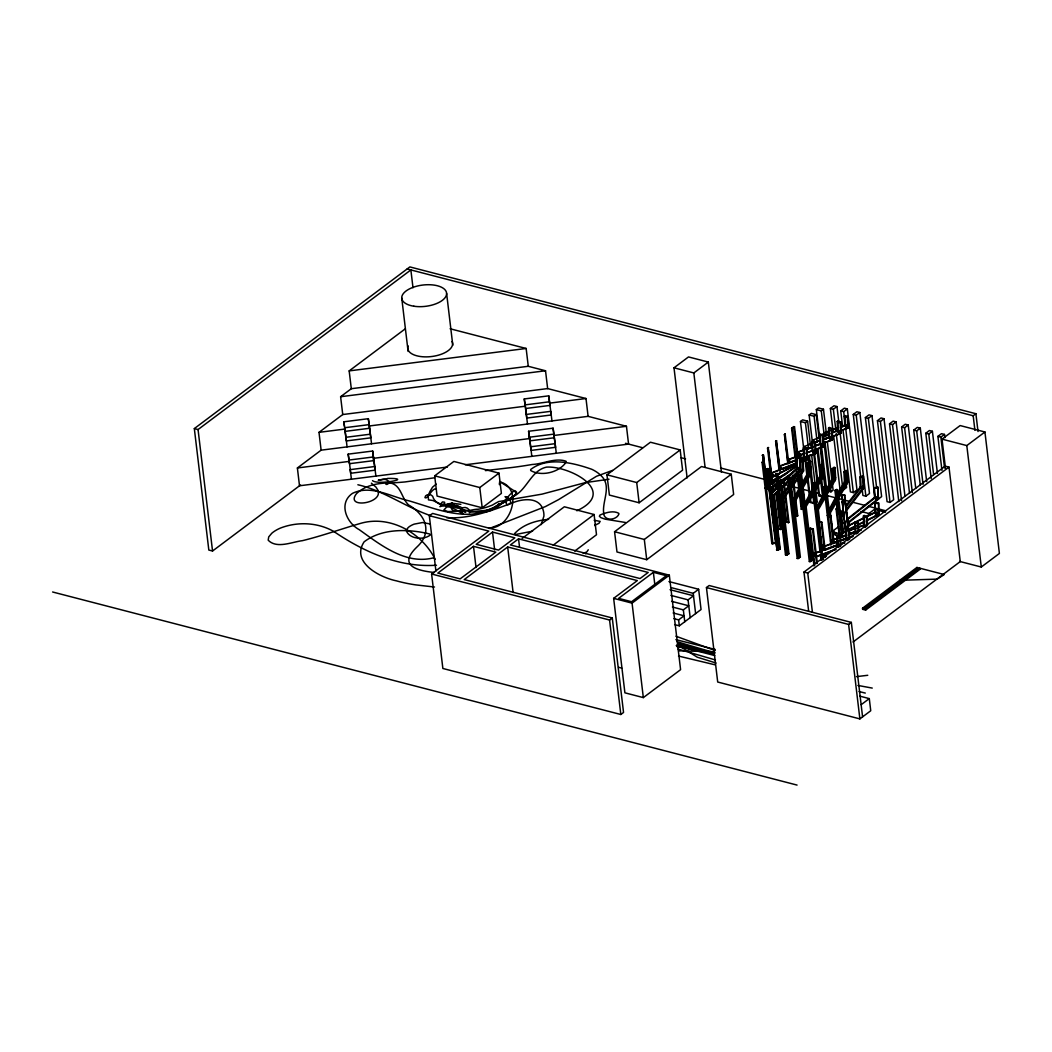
<?xml version="1.0" encoding="UTF-8"?>
<svg xmlns="http://www.w3.org/2000/svg" width="1052" height="1052" viewBox="0 0 1052 1052"><rect width="100%" height="100%" fill="white"/><g stroke="black" fill="none" stroke-linecap="round" stroke-linejoin="round"><path stroke-width="1.5" d="M588.265 549.775L586.766 551.984L583.202 553.286L586.174 553.181L585.662 553.786M772.931 543.608L771.695 543.226L772.931 543.608L762.555 454.872L763.384 454.872L767.25 487.26M767.013 487.865L763.384 454.872M797.284 468.613L795.877 466.917L795.759 454.99L799.415 455.292L799.467 458.264M799.415 455.292L795.522 455.582M499.411 484.63L499.411 482.802M845.584 532.891L842.218 501.515L845.072 501.607L848.556 530.76M848.057 529.735L845.072 501.607M875.001 502.593L875.198 512.074L876.973 515.559L874.896 512.666L874.699 503.185L878.604 502.987L878.841 514.191L866.703 520.267M866.401 520.858L878.538 514.783L878.604 502.987M800.441 485.853L791.196 503.132M802.623 482.026L808.094 472.466L811.289 471.388L809.08 472.729L802.518 484.196M800.335 488.023L792.182 503.382M788.54 476.766L798.205 557.744L799.191 557.994L789.539 477.029L788.54 476.766L787.553 477.516L797.206 558.494L799.388 556.85L793.011 503.343L801.243 488.93M802.282 487.129L810.408 472.927L809.738 461.184L810.724 461.447L811.394 473.176L802.242 489.18M797.206 558.494L800.375 557.113L793.997 503.592L801.203 490.982M812.565 488.93L803.32 506.209M813.656 487.023L820.218 475.543L823.414 474.465L821.204 475.806L814.642 487.273M812.46 491.1L804.307 506.459M800.796 479.751L810.448 560.729L811.447 560.979L801.782 480.001L800.796 479.751L799.678 480.593L809.33 561.571L811.513 559.927L805.135 506.42L813.38 492.007M815.432 488.404L822.532 476.004L821.862 464.261L822.848 464.524L823.519 476.254L815.392 490.456M809.33 561.571L812.499 560.19L806.121 506.669L813.327 494.059M824.768 492.02L815.537 509.299M826.964 488.207L832.434 478.647L835.63 477.555L833.421 478.897L826.859 490.363M824.663 494.19L816.523 509.562M818.929 522.883L817.338 509.51L824.558 496.899M826.609 493.296L834.736 479.094L834.065 467.364L835.051 467.614L835.722 479.344L826.57 495.347M819.784 522.029L818.324 509.76L825.544 497.149M835.722 497.057L827.569 512.416M837.905 493.23L844.467 481.75L847.662 480.672L845.453 482.013L837.8 495.4M836.708 497.307L828.555 512.679M836.59 500.016L828.779 512.561M838.654 496.412L846.781 482.21L846.11 470.468L847.097 470.731L847.767 482.46L838.615 498.464M831.435 521.805L830.37 512.876L836.55 502.067M541.175 524.606L543.897 516.177A78.111 37.149 -6.8 0 0 543.371 510.851C539.873 496.136 521.66 498.648 511.127 503.421C491.56 510.575 471.546 518.202 450.361 517.834A51.877 24.669 -6.8 0 1 446.863 517.768M780.466 499.884L779.756 499.779L800.914 470.349L803.518 469.139L800.033 470.02L778.888 499.45L779.585 499.555M788.803 491.521L782.57 500.187L788.961 553.707L788.079 553.378L781.702 499.858L789.171 489.456M790.42 487.72L802.729 470.586L802.189 458.896L799.573 460.105L800.033 470.02L802.505 472.453L800.914 470.349L800.454 460.447L799.573 460.105M791.288 488.062L803.61 470.928L803.057 459.224L802.189 458.896M839.351 514.204L842.139 510.575M846.321 505.144L860.26 487.05L863.837 486.248L861.088 487.405L845.755 507.314M840.18 514.559L842.968 510.943M842.902 533.193L840.903 516.466L843.533 513.06M846.163 509.641L863.087 487.668L862.587 475.991L859.839 477.148L860.26 487.05L862.745 489.535L861.088 487.405L860.668 477.503L859.839 477.148M843.599 532.43L841.731 516.821L844.361 513.415M846.991 510.01L863.916 488.023L863.416 476.346L862.587 475.991M514.52 533.653C523.238 524.264 536.191 520.438 548.605 519.346M778.256 486.155L769.827 494.374L773.299 495.137L778.059 490.495M779.94 484.512L796.772 468.087L800.033 467.219M777.152 488.26L770.419 494.834L773.891 495.597L788.158 481.658M778.835 486.629L787.251 478.41M788.934 476.766L797.35 468.548L799.533 467.969M779.65 488.943L787.58 481.198M789.158 479.646L800.085 468.995L796.772 468.087L796.469 458.264L799.73 457.41L800.401 460.316M789.75 480.12L800.059 470.047M771.76 483.723L767.513 448.099L768.131 447.534L773.904 491.363M768.683 447.626L767.513 448.099M796.903 455.884L797.442 452.978L800.664 453.859L800.874 460.289M800.243 460.276L800.664 453.859M774.285 494.598L778.348 528.604L777.165 529.064L776.889 526.763M778.348 528.604L777.165 529.064L780.978 529.103L776.6 492.31M490.797 510.628C497.938 503.053 509.47 500.989 516.348 493.664L514.822 491.231L499.568 481.448M846.742 519.399L874.541 497.451L878.104 496.912L874.883 497.99L847.084 519.925M847.386 521.582L848.662 521.937L878.144 498.674L877.894 487.181L874.317 487.72L874.541 497.451L876.934 500.423L874.883 497.99L874.317 487.72M847.386 522.002L849.003 522.476L878.486 499.2L877.894 487.181M779.085 470.349L775.613 441.196L776.323 440.656L780.163 469.889M775.613 441.196L776.692 440.749M804.004 447.481L804.359 456.805L806.161 460L805.451 460.552L803.649 457.344L803.307 448.034L804.004 447.481L807.055 448.507L807.463 459.514L801.742 461.657M802.518 461.657L806.752 460.053L806.345 449.059L807.055 448.507M782.517 499.082L785.265 522.173L789 522.371L785.542 493.388M785.265 522.173L789 522.371M300.556 484.998L212.543 551.011L208.822 550.051L194.331 428.585L409.859 266.919L975.901 413.725L978.018 431.544M194.331 428.585L198.052 429.545L410.872 269.93L412.989 287.748M447.363 467.049L299.504 485.787L297.387 467.969L321.123 450.164L319.006 432.346L342.742 414.541L340.611 396.722L351.302 388.714L349.172 370.896L405.138 328.921M434.673 475.846L453.872 461.447L498.977 473.137L501.396 493.388L482.197 507.787L437.08 496.084L434.673 475.846L479.778 487.536L498.977 473.137M687.127 477.924L674.003 367.805L688.495 356.93L708.325 362.072L721.448 472.203M674.003 367.805L693.833 372.947L708.325 362.072M429.308 515.69L432.674 513.442L669.322 575.194L680.591 669.664L643.337 697.607L624.901 692.821L613.645 598.351L637.315 580.599L507.682 546.974L464.221 579.586L612.277 617.984L623.547 712.454L620.825 714.492L442.866 668.48L431.609 574.011L488.799 531.115L429.308 515.69L435.922 571.065M473.505 546.343L437.829 573.103L460.132 578.889L495.808 552.129L473.505 546.343L476.03 567.515M492.52 532.075L476.227 544.305L498.53 550.091L514.822 537.861L492.52 532.075L494.65 549.999M518.544 538.834L510.391 544.936L640.037 578.561L648.177 572.446L518.544 538.834L519.517 546.974M522.16 538.427L564.345 506.788L594.091 514.507L596.51 534.745L574.773 551.051M606.965 474.82L650.438 442.221L680.184 449.927L682.59 470.178L639.129 502.777L609.384 495.071L606.965 474.82L636.71 482.539L680.184 449.927M553.181 545.186L594.091 514.507M614.565 531.733L701.5 466.536L731.245 474.255L733.652 494.493L646.73 559.69L616.985 551.984L614.565 531.733L644.311 539.452L731.245 474.255M795.062 457.396L791.591 428.243L793.76 426.612L794.523 426.81L797.613 452.728M803.938 450.65L800.454 421.497L802.637 419.866L807.594 421.155L810.487 445.443M812.617 444.128L809.133 414.988L811.316 413.357L816.273 414.633L819.166 438.934M819.81 438.737L816.339 409.583L818.509 407.952L823.466 409.241L826.359 433.529M791.591 428.243L794.523 426.81M784.397 434.581L785.331 434.082L784.397 434.581L787.869 463.722M800.454 421.497L805.411 422.786L807.594 421.155M809.133 414.988L814.09 416.263L816.273 414.633M816.339 409.583L821.296 410.872L823.466 409.241M833.066 431.162L830.357 408.492L833.986 405.77L836.958 406.545L838.891 422.733M830.357 408.492L833.342 409.254L836.958 406.545M842.665 427.086L840.732 410.885L844.348 408.176L847.333 408.939L856.986 489.916L853.356 492.638L850.384 491.863L843.047 430.321M840.732 410.885L843.704 411.661L847.333 408.939M820.376 434.252L820.731 443.563L822.519 446.784L821.796 447.324L820.008 444.102L819.653 434.792L820.376 434.252L823.387 435.304L823.808 446.298L815.261 449.467M829.252 427.493L829.607 436.817L831.396 440.025L830.672 440.564L828.884 437.356L828.529 428.046L829.252 427.493L832.25 428.558L832.671 439.552L822.677 443.26M837.931 420.984L838.286 430.307L840.075 433.516L839.351 434.055L837.563 430.847L837.208 421.523L837.931 420.984L840.929 422.049L841.363 433.043L831.356 436.751M845.124 415.593L845.479 424.903L847.268 428.125L846.544 428.664L844.756 425.442L844.401 416.132L845.124 415.593L848.136 416.645L848.556 427.638L841.468 430.268M812.46 441.13L812.815 450.44L814.603 453.649L813.88 454.188L812.091 450.979L811.736 441.669L812.46 441.13L815.471 442.182L815.892 453.175L805.898 456.884M814.537 450.006L823.085 446.85L822.664 435.857L823.387 435.304M823.414 443.26L831.961 440.091L831.527 429.098L832.25 428.558M832.093 436.751L840.64 433.582L840.206 422.588L840.929 422.049M840.745 430.82L847.833 428.19L847.412 417.197L848.136 416.645M806.621 456.884L815.168 453.714L814.748 442.721L815.471 442.182M860.773 477.621L853.251 414.462L856.867 411.753L859.839 412.515L869.504 493.493L865.875 496.215L862.903 495.439L862.127 488.97M853.251 414.462L856.223 415.238L859.839 412.515M653.358 572.314L618.629 598.364L631.608 601.731L666.337 575.681L653.358 572.314L654.909 585.346M874.646 495.308L865.375 417.578L869.005 414.856L871.976 415.632L881.629 496.61L878.012 499.319M787.553 477.516L789.539 477.029M865.375 417.578L868.347 418.354L871.976 415.632M431.609 574.011L609.568 620.022L612.277 617.984M613.645 598.351L632.068 603.138L669.322 575.194M877.421 420.682L881.037 417.96L884.009 418.735L893.674 499.713L890.045 502.422L887.073 501.659L877.421 420.682L880.392 421.457L884.009 418.735M799.678 480.593L801.782 480.001M898.789 501.567L889.519 423.825L893.148 421.116L896.12 421.891L904.996 496.386M819.995 551.708L811.881 483.683L813.13 482.75L814.13 483L818.956 523.488M814.13 483L811.881 483.683M889.519 423.825L892.504 424.6L896.12 421.891M909.533 493.362L901.617 426.967L905.233 424.245L908.218 425.021L915.74 488.181M823.926 486.8L826.293 486.024L823.926 486.8L830.87 545.107M901.617 426.967L904.588 427.743L908.218 425.021M799.31 493.02L801.243 509.221L803.412 507.59M818.285 485.025L819.521 495.413L820.244 494.874M804.951 509.457L805.674 508.905L805.28 505.565M671.347 587.673L693.215 593.341L698.646 589.265L701.053 609.516L679.329 625.822L674.634 624.599M794.05 515.546L797.758 515.782L795.891 500.173M828.476 491.205L830.948 491.849L833.118 490.219L832.356 483.736M920.276 485.169L913.715 430.097L917.331 427.388L920.303 428.151L926.681 481.606M670.887 595.393L688.061 599.85L693.505 595.774L670.071 589.699M859.813 696.148L869.294 698.607L870.74 710.757L859.878 718.897L717.701 682.025L706.444 587.555L709.14 585.517L851.331 622.389L862.587 716.859M913.715 430.097L916.687 430.873L920.303 428.151M672.412 607.03L683.34 609.858L688.771 605.794L671.597 601.336M931.204 478.581L925.799 433.24L929.429 430.518L932.401 431.294L937.424 473.4M673.924 618.668L678.619 619.878L684.05 615.801L673.122 612.961M925.799 433.24L928.771 434.016L932.401 431.294M813.985 565.95L809.54 528.696L810.264 528.157L813.249 528.932L817.325 563.083M822.782 559.322L818.338 522.081L819.061 521.529L821.901 522.265L825.189 549.802M839.391 536.783L836.064 508.931L836.787 508.379L839.325 509.036L842.613 536.573M836.064 508.931L839.325 509.036M809.54 528.696L813.249 528.932M818.338 522.081L821.901 522.265M830.817 515.572L827.398 515.414L830.817 515.572L834.104 543.095M941.948 470.389L937.897 436.37L941.514 433.661L944.486 434.423L944.88 437.671M937.897 436.37L940.869 437.145L944.486 434.423M945.498 468.298L942.013 439.144L960.134 425.56L984.922 431.991L999.4 553.444L981.292 567.028L959.595 561.413M407.15 268.97L973.179 415.764L975.901 413.725M838.51 526.736L834.617 529.669A4.629 2.209 -6.8 0 0 835.617 532.667L835.946 535.363L838.957 536.152M842.415 523.817L845.006 521.871M838.431 547.25L837.247 545.107L836.879 535.797L837.602 535.244L840.614 536.31L840.969 545.62L837.971 544.568L812.946 553.97L814.314 565.384M847.228 540.623L846.032 538.479L845.677 529.169L846.4 528.617L849.411 529.682L849.714 537.835M856.289 533.956L855.092 531.812L854.737 522.502L855.46 521.963L858.471 523.015L858.8 531.747M864.954 527.473L863.771 525.329L863.403 516.019L864.126 515.48L867.137 516.532L867.479 525.264M868.124 514.099L874.436 509.365L885.455 512.219M840.232 545.58L839.89 536.849L840.614 536.31M849.411 529.682L848.688 530.221L849.017 538.953M858.064 531.707L857.748 523.567L858.471 523.015M866.73 525.224L866.414 517.071L867.137 516.532M942.013 439.144L966.801 445.575L984.922 431.991M808.646 611.173L803.978 572.078L945.235 466.128L948.996 467.101L960.266 561.584L853.014 642.022M803.978 572.078L807.739 573.051L948.996 467.101M862.522 608.24L865.507 609.016L919.908 568.225L920.04 569.29L865.638 610.094L862.653 609.318L862.522 608.24L916.923 567.449L944.262 574.537L937.095 579.126L899.762 580.323M862.653 609.318L917.055 568.514L920.04 569.29M706.444 587.555L848.622 624.428L851.331 622.389M861.141 704.722L869.294 698.607M776.56 479.751L765.093 487.799L768.973 489.101L775.534 543.174L771.879 543.792L762.043 462.249L763.265 462.643L762.043 462.249M778.48 478.41L795.693 466.352L796.903 466.812M776.744 480.317L765.277 488.365L769.157 489.667M778.664 478.976L795.877 466.917L797.035 467.364M770.774 487.839L795.996 470.152M770.958 488.404L792.577 473.242M436.225 484.117L432.53 487.194L429.834 491.705A93.404 44.421 -6.8 0 0 428.256 496.281L428.453 499.871L432.793 500.489L441.445 504.342L451.466 507.169L462.854 513.902L462.354 512.166L460.013 511.154L447.784 511.561L443.878 509.996L446.627 507.051L450.756 506.328C451.808 514.783 461.802 508.8 467.285 510.628C475.688 512.035 485.064 514.152 492.704 509.05C502.659 506.17 507.301 495.742 514.362 490.613C521.937 493.388 508.445 498.319 506.393 501.278C504.552 508.011 514.77 503.395 508.668 498.819C505.604 497.215 502.606 495.439 508.011 497.596C509.707 500.778 498.135 505.657 498.911 503.606C492.073 512.39 480.264 509.825 470.757 512.1A5.155 2.446 -6.8 0 0 469.297 512.758C470.336 509.602 466.601 506.472 462.985 507.721C457.068 508.34 468.929 514.638 464.8 511.39A41.804 19.883 -6.8 0 0 462.288 509.878C460.421 508.629 452.452 506.301 453.872 504.71A5.576 2.643 -6.8 0 1 454.635 505.499C448.099 508.037 434.963 505.157 432.688 496.307C430.978 493.651 425.034 494.006 424.942 497.622C427.664 499.989 431.359 488.233 436.304 488.733M576.864 510.772C618.892 491.271 568.935 465.576 546.475 467.127C530.931 470.52 527.144 489.811 513.297 496.518C500.66 504.25 487.273 512.061 472.374 514.139C450.572 515.625 429.795 506.933 409.254 500.897C391.12 496.807 370.764 484.341 352.433 493.388C338.205 503.211 346.358 522.765 359.192 529.643C380.64 544.897 405.809 565.187 433.805 557.757M810.724 461.447L808.515 462.788L809.08 472.729L810.474 474.768L808.094 472.466L807.528 462.525L809.738 461.184M822.848 464.524L820.639 465.865L821.204 475.806L822.611 477.845L820.218 475.543L819.653 465.602L821.862 464.261M835.051 467.614L832.855 468.955L833.421 478.897L834.815 480.948L832.434 478.647L831.856 468.705L834.065 467.364M847.097 470.731L844.887 472.072L845.453 482.013L846.86 484.052L844.467 481.75L843.901 471.822L846.11 470.468M775.837 473.9L777.744 473.637L787.396 554.614L786.37 555.219L785.489 554.877L775.837 473.9L777.744 473.637M788.079 553.378L785.489 554.877L787.396 554.614M788.961 553.707L786.37 555.219L776.705 474.242M837.221 509.904L834.907 490.469L836.774 489.469L837.602 489.824L842.823 533.548M834.907 490.469L837.602 489.824M595.103 525.763L595.13 524.54M767.5 479.423L765.606 480.422L768.486 481.855M769.393 478.423L795.956 464.497L796.877 465.01M767.263 480.014L765.356 481.014L769.209 482.934L776.363 479.186M769.157 479.028L795.72 465.102L796.903 465.747M776.6 478.594L769.459 482.342L769.722 484.564M778.388 477.661L787.33 472.966M778.151 478.252L781.728 476.385M783.516 475.438L785.305 474.505M863.981 517.689L845.269 527.065L849.082 529.09L856.131 525.566M865.849 516.756L875.198 512.074L878.801 512.482L874.896 512.666L867.413 516.414M863.666 518.294L844.966 527.657L848.767 529.695L855.815 526.158M857.893 524.672L863.179 522.029M857.577 525.277L864.639 521.739M800.454 460.447L803.057 459.224M489.456 528.485L545.396 506.591L558.494 499.661L596.51 476.267L612.488 470.428M860.668 477.503L863.416 476.346M796.088 463.012L771.169 473.071L774.601 475.583L779.295 473.689M795.47 463.577L770.564 473.637L773.983 476.148L778.677 474.255M794.983 460.329L779.361 466.207L782.359 468.653M799.665 458.567L804.359 456.805L807.397 457.83L803.649 457.344L800.533 458.527M795.838 460.289L778.664 466.746L781.912 469.402M782.622 468.863L787.027 467.193M788.5 466.641L789.973 466.089M791.446 465.536L792.919 464.984M794.391 464.432L795.864 463.879M783.385 468.85L784.858 468.298M786.331 467.745L787.803 467.193M789.276 466.641L790.736 466.089M823.913 432.911L830.081 430.623M831.619 430.044L837.773 427.769M840.864 426.625L845.479 424.903L848.491 425.968L844.756 425.442L841.679 426.586M829.357 431.162L820.613 435.015M830.896 430.597L838.602 427.73M816.72 438.303L819.797 437.159M822.874 436.015L829.042 433.726M832.119 432.582L838.286 430.307L841.298 431.359L837.563 430.847L831.396 433.135M813.183 442.3L812.907 439.986L820.613 437.132M823.703 435.988L829.857 433.7M825.491 436.199L826.951 435.659M837.103 431.885L838.562 431.346M808.028 444.812L812.657 443.102M814.195 442.524L820.363 440.236M823.44 439.092L829.607 436.817L832.619 437.869L828.884 437.356L822.717 439.644M804.504 448.81L804.228 446.495L811.934 443.642M815.011 442.498L819.639 440.788M824.097 439.434L829.91 437.29M824.834 439.447L826.28 438.908M827.74 438.368L829.186 437.829M796.495 456.173L796.075 452.702L803.781 449.848M813.025 446.416L806.871 448.704L804.228 446.495M814.564 445.851L820.731 443.563L823.742 444.628L820.008 444.102L815.392 445.824M795.772 456.713L795.351 453.254L804.596 449.822M806.148 449.243L812.302 446.968M808.16 448.639L812.525 447.021M816.878 445.417L818.324 444.878M808.896 448.639L810.342 448.099M811.802 447.573L813.249 447.034M817.601 445.417L819.061 444.878M795.864 456.726L788.158 459.579L791.38 462.262L792.827 461.723M800.493 455.003L803.649 453.78M806.555 452.702L812.815 450.44L815.826 451.492L812.091 450.979L815.168 453.714M795.141 457.265L787.448 460.118L790.552 462.722M799.77 455.555L804.372 453.78M805.937 453.267L813.091 450.545M794.286 461.184L795.733 460.644M802.992 457.962L804.438 457.423M795.01 461.197L796.456 460.658M846.005 531.641L839.838 533.929L843.047 536.612M849.082 530.51L855.25 528.222M858.327 527.078L864.494 524.79L866.309 526.421M846.821 531.615L839.115 534.469L842.179 537.033M848.359 531.05L856.065 528.183M857.604 527.617L863.771 525.329L866.769 526.394M837.326 538.137L831.172 540.412L834.381 543.108L837.287 542.03M840.417 536.993L846.571 534.705M849.661 533.561L855.815 531.273L857.577 532.838M838.155 538.098L830.449 540.965L833.302 543.345M839.693 537.533L845.847 535.244M848.938 534.1L855.092 531.812L858.103 532.877M844.506 536.086L845.953 535.547M850.305 533.929L854.658 532.312M857.564 531.234L860.47 530.155M842.323 537.164L843.783 536.625M845.229 536.086L846.676 535.547M851.042 533.929L852.488 533.39M853.935 532.851L855.394 532.312M858.301 531.234L861.193 530.155M837.51 541.359L822.099 547.079L825.215 549.683M840.601 540.228L846.755 537.94L849.766 538.992M838.326 541.333L821.388 547.619L824.242 550.012M839.877 540.767L846.032 538.479L849.043 539.531M841.639 540.412L845.992 538.795M848.898 537.717L853.251 536.099M836.564 542.569L838.01 542.03M842.363 540.412L843.822 539.873M845.269 539.334L846.728 538.795M849.621 537.717L852.528 536.652M840.246 546.159L837.247 545.107L812.591 554.246L815.8 556.929L836.13 549.394M825.32 549.762L826.767 549.223M828.226 548.684L835.485 546.001M836.932 545.462L838.378 544.923M839.838 544.384L844.191 542.766M826.044 549.762L827.503 549.236M828.95 548.697L830.396 548.158M831.856 547.619L833.302 547.079M834.762 546.54L836.208 546.001M840.561 544.384L844.914 542.766M835.393 549.394L816.523 556.39L813.314 553.707M766.79 468.824L768.486 468.903L778.138 549.867L777.033 550.262L766.79 468.824L777.033 550.262L780.268 549.118L773.733 494.493M767.381 469.297L768.486 468.903M776.442 549.802L780.268 549.118M595.432 524.935L598.943 523.344L600.166 521.371L594.156 520.293M796.469 458.264L800.322 457.87M532.562 531.181L515.125 534.587M843.191 506.643L841.837 495.308L844.467 494.69L848.491 526M841.837 495.308L844.822 495.229M434.7 477.766L404.967 481.947A174.711 83.095 -6.8 0 1 393.435 482.815C380.416 482.815 366.306 484.196 356.431 493.717C345.7 507.695 376.892 504.395 378.404 493.677L378.155 490.587L375.945 487.076L371.395 483.184M771.695 543.226L775.534 543.174M874.672 488.26L878.236 487.72M349.172 370.896L526.145 348.475L528.275 366.293L545.528 370.764L547.645 388.582L585.99 398.524L588.107 416.342L626.453 426.284L628.57 444.102L465.234 464.787M351.302 388.714L528.275 366.293M340.611 396.722L545.528 370.764M342.742 414.541L547.645 388.582M344.372 426.257L343.846 421.799L368.345 418.696L371.566 443.773M525.342 407.308L524.264 398.945L548.75 395.841L551.984 420.918M369.042 424.64L344.556 427.743L346.371 440.933L370.856 437.829L368.345 418.696M524.974 404.888L549.46 401.785L550.012 405.414L525.527 408.518L526.776 418.078L551.274 414.975L550.722 411.345L526.224 414.449M319.006 432.346L344.951 429.058L347.068 446.876M369.449 425.955L525.369 406.203L527.486 424.022M549.854 403.1L585.99 398.524M345.109 431.373L369.594 428.269M345.819 437.303L370.304 434.2M321.123 450.164L588.107 416.342M374.643 466.536L350.145 469.639L350.697 473.268L375.196 470.165L373.933 460.605L349.435 463.695L348.173 454.135L372.671 451.032L375.906 476.109M553.089 428.177L555.614 447.31L531.115 450.414L529.301 437.224L528.591 431.281L553.089 428.177L556.311 453.254M348.883 460.066L373.381 456.962L373.933 460.605M529.301 437.224L553.799 434.121M297.387 467.969L349.277 461.394L351.407 479.212M373.776 458.291L529.695 438.539L531.825 456.358M554.194 435.436L626.453 426.284M529.853 440.854L554.351 437.75M530.563 446.784L555.062 443.681M856.473 676.633L867.755 675.292M485.393 470.612L512.745 467.404A214.963 102.241 -6.8 0 0 532.194 464.484C543.187 463.985 555.167 457.475 565.976 461.197L566.278 461.933C559.48 472.348 541.57 476.845 530.734 470.56L530.629 469.56C547.29 456.41 573.261 462.735 591.829 469.31A60.188 28.628 -6.8 0 1 601.034 475.609C612.895 486.787 600.653 502.58 604.137 515.611C607.043 521.411 617.064 519.438 618.957 513.928L618.694 513.271C613.079 510.194 605.597 512.771 600.034 514.993L599.364 516.256L600.902 517.663L605.308 519.188L625.48 522.489M609.016 479.225L585.346 482.618L542.004 494.138L498.609 501.58L494.466 503.842A14.255 6.785 -6.8 0 1 491.968 505.262L487.26 507.025A43.684 20.777 -6.8 0 1 484.288 507.892L480.922 508.734A22.539 10.717 -6.8 0 1 478.016 509.26C472.913 508.8 464.234 513.705 461.539 507.616C457.265 504.197 452.465 509.825 458.83 507.038C456.726 502.33 446.587 509.76 454.438 507.117C456.91 503.947 446.574 503.855 451.229 505.262A2.367 1.118 -6.8 0 0 451.006 504.487L447.902 504.381L439.841 506.656L444.667 503.356L444.562 502.185L442.458 501.922L441.222 503.408L442.261 505.341L450.94 503.316A9.205 4.379 -6.8 0 1 452.623 503.356L451.65 503.185L460.868 504.342M797.1 468.048L795.693 466.352L795.509 456.673L799.178 456.358L799.415 459.343M799.362 456.923L795.509 456.673M436.475 565.226C399.208 567.817 364.045 551.984 333.878 531.523C317.862 522.357 297.506 521.424 280.411 528.078A31.455 14.965 -6.8 0 0 271.81 533.232L268.733 536.888L268.181 540.189C276.729 549.078 291.956 541.925 302.45 540.662C322.399 535.797 341.716 528.775 361.441 523.133C390.621 515.151 422.102 533.088 435.226 559.362M488.286 527.723C510.522 530.497 523.909 488.549 500.594 482.105M762.319 455.463L763.147 455.477M678.54 650.793L714.163 651.74M841.916 502.12L844.769 502.212M434.502 587.029L415.448 584.846A115.391 54.888 -6.8 0 1 396.433 580.849C379.772 577.469 350.684 562.189 364.123 541.833C382.1 528.091 408.86 528.827 429.873 534.048L430.268 535.008C423.93 540.228 409.346 539.229 406.322 530.695L407.966 527.788A16.674 7.929 -6.8 0 1 414.172 524.133L422.417 522.555L430.281 523.975M874.699 503.185L878.288 503.592M780.992 499.753L781.702 499.858M781.873 500.094L782.57 500.187M840.167 516.361L840.903 516.466M840.995 516.716L841.731 516.821M434.45 572.498C416.566 570.631 397.643 565.45 417.013 546.935C433.003 532.102 425.547 514.599 408.636 504.986C401.088 498.135 401.233 483.552 388.49 482.776C382.165 484.13 389.214 486.326 388.845 481.251L386.163 479.673A9.284 4.418 -6.8 0 0 382.967 479.278L378.233 480.238L386.11 478.949A10.796 5.128 -6.8 0 0 387.741 478.41C415.119 478.187 377.589 485.432 372.513 480.619M714.15 653.66L676.62 646.454M857.867 685.431L872.253 688.087M777.783 528.498L780.978 529.103M809.08 472.729L810.408 472.927M845.453 482.013L846.781 482.21M800.033 470.02L800.717 470.165M802.058 470.441L802.729 470.586M800.914 470.349L801.585 470.494M802.926 470.783L803.61 470.928M715.255 664.864L678.501 656.053M860.26 487.05L861.798 487.563M862.377 487.51L863.916 488.023M715.163 649.439L675.91 639.655M859.076 691.558L865.296 693.071M677.278 644.705L714.347 653.963M678.764 643.614L713.848 654.278M716.044 663.023L697.2 657.171L677.449 644.771M714.768 655.58L676.239 645.586M715.452 659.972L678.119 649.11M450.111 328.763L526.145 348.475M807.528 462.525L808.515 462.788M819.653 465.602L820.639 465.865M831.856 468.705L832.855 468.955M843.901 471.822L844.887 472.072M625.506 443.3L642.64 447.744M680.789 457.646L685.562 458.882M720.541 467.956L768.249 480.33M777.783 482.802L780.965 483.618M784.148 484.446L788.908 485.682M793.681 486.918L798.455 488.154M803.228 489.39L809.58 491.047M815.944 492.691L819.127 493.519M827.069 495.584L835.025 497.649M838.207 498.464L849.332 501.357M852.514 502.185L865.231 505.473M868.413 506.301L885.902 510.838M819.521 495.413L822.506 496.189L820.639 480.58M822.506 496.925L818.798 495.952L817.641 486.234M872.213 514.375L863.153 512.022A4.629 2.209 -6.8 0 0 860.917 511.811M875.238 515.151L878.262 515.94M815.076 503.75L810.119 502.475L807.41 479.791M801.243 509.221L802.005 509.418L800.072 493.217M794.773 515.007L797.758 515.782M835.617 532.667L840.153 533.837M799.388 556.85L800.375 557.113M811.513 559.927L812.499 560.19M668.967 581.572L698.646 589.265M618.537 667.284L621.706 668.099M52.6 591.987L797.074 785.081M430.518 515.625C405.625 507.117 383.927 490.679 357.864 484.762M796.837 453.543L800.059 454.425M797.061 458.725L797.35 468.548L800.046 469.284M715.281 650.583L675.949 636.223M874.541 497.451L878.144 498.674M874.883 497.99L878.486 499.2M803.307 448.034L806.345 449.059M844.401 416.132L847.412 417.197M837.208 421.523L840.206 422.588M828.529 428.046L831.527 429.098M819.653 434.792L822.664 435.857M811.736 441.669L814.748 442.721M863.403 516.019L866.414 517.071M854.737 522.502L857.748 523.567M845.677 529.169L848.688 530.221L844.467 494.69M836.879 535.797L839.89 536.849M875.198 512.074L878.841 514.191M874.896 512.666L878.538 514.783M778.138 549.867L767.894 468.429M812.907 439.986L815.773 442.379M796.075 452.702L797.561 453.951M795.351 453.254L796.89 454.53M804.359 456.805L807.463 459.514M803.649 457.344L806.752 460.053M845.479 424.903L848.556 427.638M844.756 425.442L847.833 428.19M838.286 430.307L841.363 433.043M837.563 430.847L840.64 433.582M829.607 436.817L832.671 439.552M828.884 437.356L831.961 440.091M820.731 443.563L823.808 446.298M820.008 444.102L823.085 446.85M812.815 450.44L815.892 453.175M863.771 525.329L865.283 526.684M855.092 531.812L856.854 533.377M846.4 528.617L846.755 537.94L848.438 539.439M846.032 538.479L847.978 540.215L846.755 537.94M837.602 535.244L837.971 544.568L840.022 546.396M837.247 545.107L838.97 546.645M797.35 468.548L799.27 470.823L796.772 468.087M795.72 465.102L797.114 466.996M865.678 526.934L864.494 524.79L864.126 515.48M857.012 533.417L855.815 531.273L855.46 521.963M837.971 544.568L839.154 546.711M524.264 398.945L525.369 406.203M528.591 431.281L529.695 438.539M373.25 458.685L373.697 461.591M343.846 421.799L344.951 429.058M348.173 454.135L349.277 461.394M973.179 415.764L974.915 430.347M966.801 445.575L981.292 567.028M940.869 437.145L944.538 467.916M928.771 434.016L933.597 474.491M916.687 430.873L923.051 484.315M904.588 427.743L912.321 492.52M916.923 567.449L917.055 568.514M892.504 424.6L901.577 500.713M880.392 421.457L890.045 502.422M868.347 418.354L876.658 487.983M856.223 415.238L865.875 496.215M843.704 411.661L845.256 424.613M845.834 429.479L853.356 492.638M865.507 609.016L865.638 610.094M840.048 432.451L844.69 471.322M846.229 484.275L846.61 487.51L842.994 490.232L840.022 489.456L833.644 436.015M849.003 522.476L849.398 525.816M848.662 521.937L849.056 525.29M849.451 528.63L849.727 530.865M833.342 409.254L835.853 430.307M836.235 433.555L842.613 486.997M842.179 495.847L842.954 502.317M843.77 511.509L844.151 514.744M844.887 520.858L845.308 524.461M845.887 529.314L846.281 532.562M842.218 501.515L845.953 532.838M836.774 489.469L841.994 533.193M838.602 509.589L841.889 537.112M835.735 490.824L838.049 510.259M836.787 508.379L840.272 537.533M827.332 441.63L831.961 480.501M848.622 624.428L859.878 718.897M821.296 410.872L824.387 436.79M824.965 441.643L829.989 483.749M830.37 486.984L830.948 491.849M824.124 443.97L829.173 486.326M831.567 522.91L833.552 539.637M830.094 516.111L833.368 543.647M821.481 446.14L829.962 516.795M820.784 446.837L828.963 516.545M820.126 447.034L831.593 544.015M814.09 416.263L817.18 442.182M817.956 448.652L820.087 466.47M820.665 471.335L821.047 474.57M821.441 477.805L823.558 495.623M816.917 449.362L820.113 476.122M814.564 453.846L817.864 481.553M813.775 453.846L817.246 483M825.57 553.036L826.109 556.455M824.992 553.654L825.399 556.995M821.178 522.818L824.466 550.341M824.847 553.589L825.228 556.824M811.644 455.161L815.313 485.932M815.694 489.167L817.246 502.12M819.061 521.529L822.532 550.683M822.927 553.917L823.506 558.783M819.337 526.237L819.995 531.812M820.534 536.27L820.928 539.61M821.467 544.068L822.125 549.644M822.664 554.102L823.19 558.559M819.337 526.736L820.113 533.206M820.494 536.454L821.073 541.307M821.467 544.542L822.23 551.024M822.625 554.259L823.203 559.125M813.13 482.75L822.204 558.862M805.411 422.786L808.501 448.691M809.277 455.174L810.053 461.644M810.632 466.509L821.98 560.295M820.376 554.943L820.994 560.045M808.238 455.871L809.041 462.564M810.369 473.716L812.223 489.325M813.025 496.005L813.827 502.698L810.842 501.922L810.421 498.464M805.885 460.355L807.528 474.215M807.949 477.674L810.014 494.992M805.096 460.355L807.029 476.556M812.525 529.472L816.602 563.622M810.264 528.157L814.708 565.411M801.414 473.229L802.479 482.158M803.018 486.616L804.872 502.225M800.69 473.768L801.755 482.697M802.163 486.037L802.952 492.73M803.36 496.071L804.017 501.646M800.664 480.843L810.316 561.821M793.76 426.612L796.851 452.531M799.744 476.819L800.125 480.054M802.834 502.738L803.215 505.973M798.968 476.964L800.072 486.195M800.756 491.968L802.689 508.129M797.561 471.73L797.837 474.031M798.244 477.503L799.494 487.891M800.033 492.507L801.966 508.681M792.34 428.44L795.825 457.594M797.561 472.164L799.494 488.365M796.798 471.967L797.179 475.215M797.574 478.45L798.928 489.785M807.739 573.051L812.407 612.146M792.971 475.649L793.642 481.224M793.773 482.329L795.365 495.716M792.38 477.306L792.919 481.763M793.182 483.986L794.641 496.255M795.181 500.713L797.035 516.322M785.121 434.029L788.816 463.235M790.552 477.818L791.051 483.828M791.301 485.853L793.247 500.489M793.642 503.724L794.221 510.391M784.608 434.634L788.093 463.787M790.013 479.975L790.407 483.21M790.788 486.458L792.524 501.028M788.54 477.766L798.192 558.743M783.819 478.897L784.213 482.237M784.345 483.355L785.279 491.152M783.109 479.436L783.503 482.789M783.635 483.894L784.7 492.823M785.108 496.163L788.29 522.923M781.334 479.607L781.715 482.855M782.096 486.09L783.069 494.19M783.451 497.425L786.344 521.713L785.647 522.265L782.938 499.595M776.323 440.656L779.992 471.428M780.952 479.515L781.439 483.525M781.728 485.998L782.885 495.716M783.227 498.53L785.976 521.634M775.981 441.288L779.466 470.441M780.623 480.159L782.359 494.729M780.255 480.067L782.175 496.268M776.863 473.308L786.528 554.272M774.995 478.923L775.271 481.158M775.797 485.616L776.192 488.956M774.39 479.488L774.785 482.842M774.916 483.946L775.587 489.522M775.981 492.875L780.374 529.669M768.131 447.534L772.326 483.828M772.76 486.392L773.286 491.928M773.299 495.137L779.69 548.657M772.142 486.958L772.733 491.823M773.693 499.924L774.14 503.671M774.824 509.444L775.232 512.876M775.811 517.729L776.205 520.99M769.209 482.934L769.485 485.169M774.403 526.421L774.667 528.656M762.555 454.872L766.421 487.339M693.833 372.947L705.037 466.878M693.215 593.341L695.622 613.592M688.061 599.85L690.191 617.669M683.34 609.858L684.76 621.745M678.619 619.878L679.329 625.822M644.311 539.452L646.73 559.69M636.71 482.539L639.129 502.777M632.068 603.138L643.337 697.607M609.568 620.022L620.825 714.492M548.75 395.841L549.46 401.785M507.682 546.974L513.113 592.578M479.778 487.536L482.197 507.787M446.613 293.416L452.794 345.24M401.732 297.979L408.11 351.421M372.671 451.032L373.381 456.962M198.052 429.545L212.543 551.011M837.247 535.521L837.602 544.831M797.442 452.978L797.534 455.897M799.73 457.41L800.046 467.89M799.178 456.358L799.218 458.264M795.759 454.99L795.838 458.554M715.215 652.845A1475.746 701.908 -6.8 0 1 677.146 641.694M452.058 341.505A22.565 10.73 -6.8 0 1 430.518 356.654A22.565 10.73 -6.8 0 1 408.123 345.884M835.946 535.363A4.629 2.209 -6.8 0 1 834.749 532.522M413.87 306.224A22.565 10.73 -6.8 0 0 446.587 293.127A22.565 10.73 -6.8 0 0 412.055 287.722A22.565 10.73 -6.8 0 0 413.87 306.224"/></g></svg>
